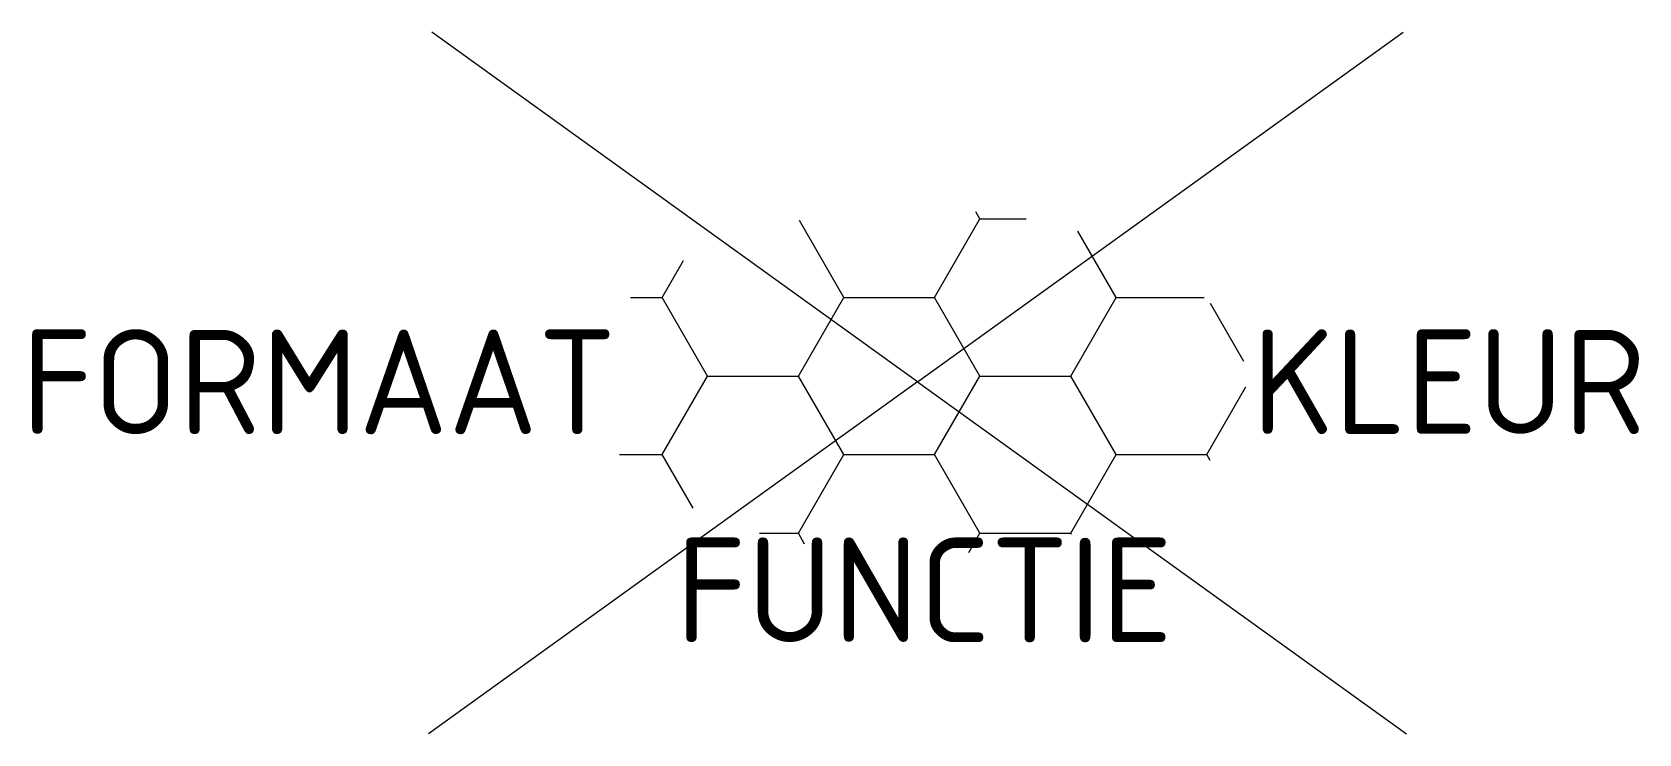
# Model space of a CAD drawing. Extents: x -15.2 to 12.4, y -6.1 to 6.
import ezdxf
from ezdxf.enums import TextEntityAlignment as Align

# ---------------------------------------------------------------- set-up
doc = ezdxf.new("R2010")
doc.units = 0
doc.styles.add('NLCS-ISO', font='NLCS-ISO.ttf')

msp = doc.modelspace()

# ---------------------------------------------------------------- linework, layer by layer
at = {"ltscale": 0.1}
for p, q in [((0, 0), (-8.36, 6.019)), ((0, 0), (8.36, 6.019)), ((-1.267, 1.452), (-2.031, 2.775)), ((0.295, 1.452), (1.076, 2.805)), ((1.076, 2.805), (1.007, 2.925)), ((1.076, 2.805), (1.872, 2.805)), ((3.42, 1.452), (2.76, 2.595)), ((-4.392, 1.452), (-4.024, 2.09)), ((-4.937, 1.452), (-4.392, 1.452)), ((-3.611, 0.099), (-4.392, 1.452)), ((-2.049, 0.099), (-1.267, 1.452)), ((-1.267, 1.452), (0.295, 1.452)), ((1.076, 0.099), (0.295, 1.452)), ((2.639, 0.099), (3.42, 1.452)), ((3.42, 1.452), (4.937, 1.452)), ((5.619, 0.351), (5.043, 1.348)), ((0, 0), (-8.418, -6.06)), ((-4.392, -1.254), (-3.611, 0.099)), ((-3.611, 0.099), (-2.049, 0.099)), ((-1.267, -1.254), (-2.049, 0.099)), ((0, 0), (8.418, -6.06)), ((0.295, -1.254), (1.076, 0.099)), ((1.076, 0.099), (2.639, 0.099)), ((3.42, -1.254), (2.639, 0.099)), ((4.983, -1.254), (5.656, -0.089)), ((-5.13, -1.254), (-4.392, -1.254)), ((-3.862, -2.173), (-4.392, -1.254)), ((-2.049, -2.607), (-1.267, -1.254)), ((-1.267, -1.254), (0.295, -1.254)), ((1.076, -2.607), (0.295, -1.254)), ((2.639, -2.607), (3.42, -1.254)), ((3.42, -1.254), (4.983, -1.254)), ((5.039, -1.352), (4.983, -1.254)), ((-2.718, -2.607), (-2.049, -2.607)), ((-1.942, -2.792), (-2.049, -2.607)), ((0.887, -2.936), (1.076, -2.607)), ((1.076, -2.607), (2.639, -2.607)), ((2.65, -2.627), (2.639, -2.607))]:
    msp.add_line(p, q, dxfattribs=at)

# ---------------------------------------------------------------- texts
at = {"style": 'NLCS-ISO'}
msp.add_attdef('FORMAAT', text='', height=1.8, dxfattribs=at).set_placement((-5.18, 0), align=Align.MIDDLE_RIGHT)
msp.add_attdef('KLEUR', text='G', height=1.8, dxfattribs=at).set_placement((5.757, 0), align=Align.MIDDLE_LEFT)
at = {"style": 'NLCS-ISO', "flags": 1}
msp.add_attdef('FUNCTIE', text='', height=1.8, dxfattribs=at).set_placement((0.116, -3.585), align=Align.MIDDLE_CENTER)

doc.saveas('drawing.dxf')
